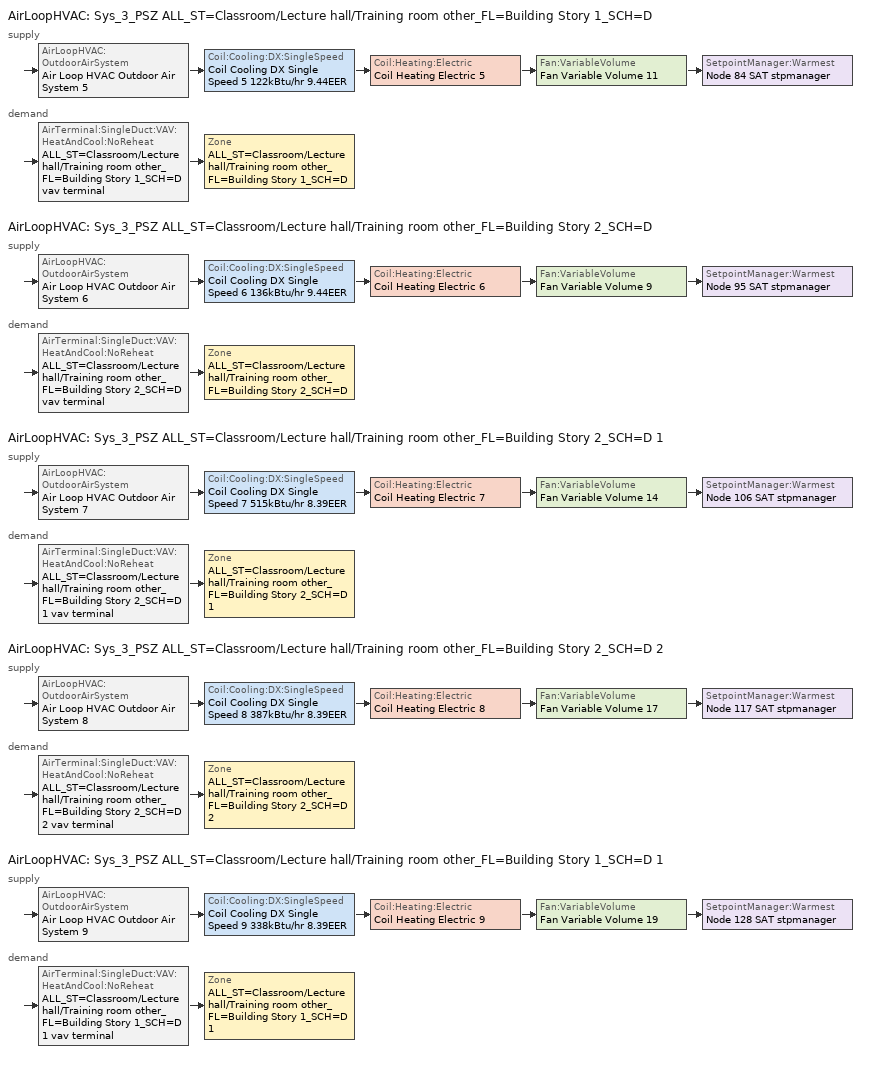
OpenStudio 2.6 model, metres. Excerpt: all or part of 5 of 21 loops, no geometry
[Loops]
AirLoopHVAC 'Sys_3_PSZ ALL_ST=Classroom/Lecture hall/Training room other_FL=Building Story 1_SCH=D'
 supply: AirLoopHVAC:OutdoorAirSystem 'Air Loop HVAC Outdoor Air System 5' > Coil:Cooling:DX:SingleSpeed 'Coil Cooling DX Single Speed 5 122kBtu/hr 9.44EER' > Coil:Heating:Electric 'Coil Heating Electric 5' > Fan:VariableVolume 'Fan Variable Volume 11' > SetpointManager:Warmest 'Node 84 SAT stpmanager'
 demand: AirTerminal:SingleDuct:VAV:HeatAndCool:NoReheat 'ALL_ST=Classroom/Lecture hall/Training room other_FL=Building Story 1_SCH=D vav terminal' > Zone 'ALL_ST=Classroom/Lecture hall/Training room other_FL=Building Story 1_SCH=D'
AirLoopHVAC 'Sys_3_PSZ ALL_ST=Classroom/Lecture hall/Training room other_FL=Building Story 2_SCH=D'
 supply: AirLoopHVAC:OutdoorAirSystem 'Air Loop HVAC Outdoor Air System 6' > Coil:Cooling:DX:SingleSpeed 'Coil Cooling DX Single Speed 6 136kBtu/hr 9.44EER' > Coil:Heating:Electric 'Coil Heating Electric 6' > Fan:VariableVolume 'Fan Variable Volume 9' > SetpointManager:Warmest 'Node 95 SAT stpmanager'
 demand: AirTerminal:SingleDuct:VAV:HeatAndCool:NoReheat 'ALL_ST=Classroom/Lecture hall/Training room other_FL=Building Story 2_SCH=D vav terminal' > Zone 'ALL_ST=Classroom/Lecture hall/Training room other_FL=Building Story 2_SCH=D'
AirLoopHVAC 'Sys_3_PSZ ALL_ST=Classroom/Lecture hall/Training room other_FL=Building Story 2_SCH=D 1'
 supply: AirLoopHVAC:OutdoorAirSystem 'Air Loop HVAC Outdoor Air System 7' > Coil:Cooling:DX:SingleSpeed 'Coil Cooling DX Single Speed 7 515kBtu/hr 8.39EER' > Coil:Heating:Electric 'Coil Heating Electric 7' > Fan:VariableVolume 'Fan Variable Volume 14' > SetpointManager:Warmest 'Node 106 SAT stpmanager'
 demand: AirTerminal:SingleDuct:VAV:HeatAndCool:NoReheat 'ALL_ST=Classroom/Lecture hall/Training room other_FL=Building Story 2_SCH=D 1 vav terminal' > Zone 'ALL_ST=Classroom/Lecture hall/Training room other_FL=Building Story 2_SCH=D 1'
AirLoopHVAC 'Sys_3_PSZ ALL_ST=Classroom/Lecture hall/Training room other_FL=Building Story 2_SCH=D 2'
 supply: AirLoopHVAC:OutdoorAirSystem 'Air Loop HVAC Outdoor Air System 8' > Coil:Cooling:DX:SingleSpeed 'Coil Cooling DX Single Speed 8 387kBtu/hr 8.39EER' > Coil:Heating:Electric 'Coil Heating Electric 8' > Fan:VariableVolume 'Fan Variable Volume 17' > SetpointManager:Warmest 'Node 117 SAT stpmanager'
 demand: AirTerminal:SingleDuct:VAV:HeatAndCool:NoReheat 'ALL_ST=Classroom/Lecture hall/Training room other_FL=Building Story 2_SCH=D 2 vav terminal' > Zone 'ALL_ST=Classroom/Lecture hall/Training room other_FL=Building Story 2_SCH=D 2'
AirLoopHVAC 'Sys_3_PSZ ALL_ST=Classroom/Lecture hall/Training room other_FL=Building Story 1_SCH=D 1'
 supply: AirLoopHVAC:OutdoorAirSystem 'Air Loop HVAC Outdoor Air System 9' > Coil:Cooling:DX:SingleSpeed 'Coil Cooling DX Single Speed 9 338kBtu/hr 8.39EER' > Coil:Heating:Electric 'Coil Heating Electric 9' > Fan:VariableVolume 'Fan Variable Volume 19' > SetpointManager:Warmest 'Node 128 SAT stpmanager'
 demand: AirTerminal:SingleDuct:VAV:HeatAndCool:NoReheat 'ALL_ST=Classroom/Lecture hall/Training room other_FL=Building Story 1_SCH=D 1 vav terminal' > Zone 'ALL_ST=Classroom/Lecture hall/Training room other_FL=Building Story 1_SCH=D 1'
[Sizing:Zone] Zone Cooling Design Supply Air Temperature Input Method=SupplyAirTemperature; Zone Cooling Design Supply Air Temperature {C}=13; Zone Cooling Design Supply Air Temperature Difference {deltaC}=11.11; Zone Heating Design Supply Air Temperature Input Method=SupplyAirTemperature; Zone Heating Design Supply Air Temperature {C}=43; Zone Heating Design Supply Air Temperature Difference {deltaC}=11.11; Zone Cooling Design Supply Air Humidity Ratio {kg-H2O/kg-air}=0.0085; Zone Heating Design Supply Air Humidity Ratio {kg-H2O/kg-air}=0.008; Zone Heating Sizing Factor=1.3; Zone Cooling Sizing Factor=1.1; Cooling Design Air Flow Method=DesignDay; Heating Design Air Flow Method=DesignDay; Account for Dedicated Outdoor Air System=No; Dedicated Outdoor Air System Control Strategy=NeutralSupplyAir; Dedicated Outdoor Air Low Setpoint Temperature for Design {C}=autosize; Dedicated Outdoor Air High Setpoint Temperature for Design {C}=autosize
ALL_ST=Classroom/Lecture hall/Training room other_FL=Building Story 1_SCH=D; ALL_ST=Classroom/Lecture hall/Training room other_FL=Building Story 2_SCH=D; ALL_ST=Classroom/Lecture hall/Training room other_FL=Building Story 2_SCH=D 1; ALL_ST=Classroom/Lecture hall/Training room other_FL=Building Story 2_SCH=D 2; ALL_ST=Classroom/Lecture hall/Training room other_FL=Building Story 1_SCH=D 1
[Zone equipment]
ALL_ST=Classroom/Lecture hall/Training room other_FL=Building Story 1_SCH=D: ALL_ST=Classroom/Lecture hall/Training room other_FL=Building Story 1_SCH=D erv doas, Zone HVAC Baseboard Convective Electric 11, ALL_ST=Classroom/Lecture hall/Training room other_FL=Building Story 1_SCH=D vav terminal
ALL_ST=Classroom/Lecture hall/Training room other_FL=Building Story 2_SCH=D: ALL_ST=Classroom/Lecture hall/Training room other_FL=Building Story 2_SCH=D erv doas, Zone HVAC Baseboard Convective Electric 12, ALL_ST=Classroom/Lecture hall/Training room other_FL=Building Story 2_SCH=D vav terminal
ALL_ST=Classroom/Lecture hall/Training room other_FL=Building Story 2_SCH=D 1: ALL_ST=Classroom/Lecture hall/Training room other_FL=Building Story 2_SCH=D 1 erv doas, Zone HVAC Baseboard Convective Electric 13, ALL_ST=Classroom/Lecture hall/Training room other_FL=Building Story 2_SCH=D 1 vav terminal
ALL_ST=Classroom/Lecture hall/Training room other_FL=Building Story 2_SCH=D 2: ALL_ST=Classroom/Lecture hall/Training room other_FL=Building Story 2_SCH=D 2 erv doas, Zone HVAC Baseboard Convective Electric 14, ALL_ST=Classroom/Lecture hall/Training room other_FL=Building Story 2_SCH=D 2 vav terminal
ALL_ST=Classroom/Lecture hall/Training room other_FL=Building Story 1_SCH=D 1: ALL_ST=Classroom/Lecture hall/Training room other_FL=Building Story 1_SCH=D 1 erv doas, Zone HVAC Baseboard Convective Electric 15, ALL_ST=Classroom/Lecture hall/Training room other_FL=Building Story 1_SCH=D 1 vav terminal
[AirLoopHVAC] Design Supply Air Flow Rate {m3/s}=AutoSize
Name | Availability Schedule
Sys_3_PSZ ALL_ST=Classroom/Lecture hall/Training room other_FL=Building Story 1_SCH=D | Sys_3_PSZ ALL_ST=Classroom/Lecture hall/Training room other_FL=Building Story 1_SCH=D Occ Sch
Sys_3_PSZ ALL_ST=Classroom/Lecture hall/Training room other_FL=Building Story 2_SCH=D | Sys_3_PSZ ALL_ST=Classroom/Lecture hall/Training room other_FL=Building Story 2_SCH=D Occ Sch
Sys_3_PSZ ALL_ST=Classroom/Lecture hall/Training room other_FL=Building Story 2_SCH=D 1 | Sys_3_PSZ ALL_ST=Classroom/Lecture hall/Training room other_FL=Building Story 2_SCH=D 1 Occ Sch
Sys_3_PSZ ALL_ST=Classroom/Lecture hall/Training room other_FL=Building Story 2_SCH=D 2 | Sys_3_PSZ ALL_ST=Classroom/Lecture hall/Training room other_FL=Building Story 2_SCH=D 2 Occ Sch
Sys_3_PSZ ALL_ST=Classroom/Lecture hall/Training room other_FL=Building Story 1_SCH=D 1 | Sys_3_PSZ ALL_ST=Classroom/Lecture hall/Training room other_FL=Building Story 1_SCH=D 1 Occ Sch
[Sizing:System] Type of Load to Size On=Sensible; Design Outdoor Air Flow Rate {m3/s}=Autosize; Minimum System Air Flow Ratio=1; Preheat Design Temperature {C}=7; Preheat Design Humidity Ratio {kg-H2O/kg-Air}=0.008; Precool Design Temperature {C}=13; Precool Design Humidity Ratio {kg-H2O/kg-Air}=0.008; Central Cooling Design Supply Air Temperature {C}=13; Central Heating Design Supply Air Temperature {C}=43; Sizing Option=NonCoincident; 100% Outdoor Air in Cooling=No; 100% Outdoor Air in Heating=No; Central Cooling Design Supply Air Humidity Ratio {kg-H2O/kg-Air}=0.0085; Central Heating Design Supply Air Humidity Ratio {kg-H2O/kg-Air}=0.008; Cooling Design Air Flow Method=DesignDay; Cooling Design Air Flow Rate {m3/s}=0; Heating Design Air Flow Method=DesignDay; Heating Design Air Flow Rate {m3/s}=0; System Outdoor Air Method=ZoneSum; Zone Maximum Outdoor Air Fraction=1; Cooling Supply Air Flow Rate Per Floor Area {m3/s-m2}=0.00996765; Cooling Fraction of Autosized Cooling Supply Air Flow Rate=1; Cooling Supply Air Flow Rate Per Unit Cooling Capacity {m3/s-W}=3.94755e-05; Heating Supply Air Flow Rate Per Floor Area {m3/s-m2}=0.00996765; Heating Fraction of Autosized Heating Supply Air Flow Rate=1; Heating Fraction of Autosized Cooling Supply Air Flow Rate=1; Heating Supply Air Flow Rate Per Unit Heating Capacity {m3/s-W}=3.15882e-05; Cooling Design Capacity Method=CoolingDesignCapacity; Cooling Design Capacity {W}=autosize; Cooling Design Capacity Per Floor Area {W/m2}=234.7; Fraction of Autosized Cooling Design Capacity=1; Heating Design Capacity Method=HeatingDesignCapacity; Heating Design Capacity {W}=autosize; Heating Design Capacity Per Floor Area {W/m2}=157; Fraction of Autosized Heating Design Capacity=1; Central Cooling Capacity Control Method=OnOff
Sys_3_PSZ ALL_ST=Classroom/Lecture hall/Training room other_FL=Building Story 1_SCH=D; Sys_3_PSZ ALL_ST=Classroom/Lecture hall/Training room other_FL=Building Story 2_SCH=D; Sys_3_PSZ ALL_ST=Classroom/Lecture hall/Training room other_FL=Building Story 2_SCH=D 1; Sys_3_PSZ ALL_ST=Classroom/Lecture hall/Training room other_FL=Building Story 2_SCH=D 2; Sys_3_PSZ ALL_ST=Classroom/Lecture hall/Training room other_FL=Building Story 1_SCH=D 1
[Coil:Heating:Electric] Availability Schedule=Always On Discrete
Coil Heating Electric 5; Coil Heating Electric 6; Coil Heating Electric 7; Coil Heating Electric 8; Coil Heating Electric 9
[Coil:Cooling:DX:SingleSpeed] Availability Schedule=Always On Discrete; Rated Total Cooling Capacity {W}=autosize; Rated Sensible Heat Ratio=autosize; Rated Air Flow Rate {m3/s}=autosize; Rated Evaporator Fan Power Per Volume Flow Rate {W/(m3/s)}=773.3; Total Cooling Capacity Function of Temperature Curve=DXCOOL-NECB2011-REF-CAPFT; Total Cooling Capacity Function of Flow Fraction Curve=DXCOOL-NECB2011-REF-CAPFFLOW; Energy Input Ratio Function of Temperature Curve=DXCOOL-NECB2011-REF-COOLEIRFT; Energy Input Ratio Function of Flow Fraction Curve=DXCOOL-NECB2011-REF-COOLEIRFFLOW; Part Load Fraction Correlation Curve=DXCOOL-NECB2011-REF-COOLPLFFPLR; Condenser Type=AirCooled; Evaporative Condenser Effectiveness=0; Evaporative Condenser Air Flow Rate {m3/s}=Autosize; Evaporative Condenser Pump Rated Power Consumption {W}=Autosize; Crankcase Heater Capacity {W}=0; Maximum Outdoor Dry-Bulb Temperature for Crankcase Heater Operation {C}=0; Basin Heater Capacity {W/K}=0; Basin Heater Setpoint Temperature {C}=10
Name | Rated COP {W/W}
Coil Cooling DX Single Speed 5 122kBtu/hr 9.44EER | 3.28074
Coil Cooling DX Single Speed 6 136kBtu/hr 9.44EER | 3.2912
Coil Cooling DX Single Speed 7 515kBtu/hr 8.39EER | 3.17484
Coil Cooling DX Single Speed 8 387kBtu/hr 8.39EER | 3.09065
Coil Cooling DX Single Speed 9 338kBtu/hr 8.39EER | 3.05785
[Controller:OutdoorAir] Minimum Outdoor Air Flow Rate {m3/s}=0; Maximum Outdoor Air Flow Rate {m3/s}=0; Economizer Control Type=DifferentialEnthalpy; Economizer Control Action Type=ModulateFlow; Lockout Type=NoLockout; Minimum Limit Type=FixedMinimum; High Humidity Control=No; Heat Recovery Bypass Control Type=BypassWhenOAFlowGreaterThanMinimum
Name | Minimum Outdoor Air Schedule | Controller Mechanical Ventilation
Controller Outdoor Air 5 | Sys_3_PSZ ALL_ST=Classroom/Lecture hall/Training room other_FL=Building Story 1_SCH=D Occ Sch | Controller Mechanical Ventilation 5
Controller Outdoor Air 6 | Sys_3_PSZ ALL_ST=Classroom/Lecture hall/Training room other_FL=Building Story 2_SCH=D Occ Sch | Controller Mechanical Ventilation 6
Controller Outdoor Air 7 | Sys_3_PSZ ALL_ST=Classroom/Lecture hall/Training room other_FL=Building Story 2_SCH=D 1 Occ Sch | Controller Mechanical Ventilation 7
Controller Outdoor Air 8 | Sys_3_PSZ ALL_ST=Classroom/Lecture hall/Training room other_FL=Building Story 2_SCH=D 2 Occ Sch | Controller Mechanical Ventilation 8
Controller Outdoor Air 9 | Sys_3_PSZ ALL_ST=Classroom/Lecture hall/Training room other_FL=Building Story 1_SCH=D 1 Occ Sch | Controller Mechanical Ventilation 9
[Controller:MechanicalVentilation] Availability Schedule=Always On Discrete; System Outdoor Air Method=ZoneSum
Controller Mechanical Ventilation 5; Controller Mechanical Ventilation 6; Controller Mechanical Ventilation 7; Controller Mechanical Ventilation 8; Controller Mechanical Ventilation 9
[AirLoopHVAC:OutdoorAirSystem]
Name | Controller
Air Loop HVAC Outdoor Air System 5 | Controller Outdoor Air 5
Air Loop HVAC Outdoor Air System 6 | Controller Outdoor Air 6
Air Loop HVAC Outdoor Air System 7 | Controller Outdoor Air 7
Air Loop HVAC Outdoor Air System 8 | Controller Outdoor Air 8
Air Loop HVAC Outdoor Air System 9 | Controller Outdoor Air 9
[ZoneHVAC:Baseboard:Convective:Electric] Availability Schedule=Always On Discrete; Nominal Capacity {W}=autosize; Efficiency=1
Zone HVAC Baseboard Convective Electric 11; Zone HVAC Baseboard Convective Electric 12; Zone HVAC Baseboard Convective Electric 13; Zone HVAC Baseboard Convective Electric 14; Zone HVAC Baseboard Convective Electric 15
[HeatExchanger:AirToAir:SensibleAndLatent] Availability Schedule=Always On Discrete; Nominal Supply Air Flow Rate {m3/s}=autosize; Sensible Effectiveness at 100% Heating Air Flow=0.9; Latent Effectiveness at 100% Heating Air Flow=0.9; Sensible Effectiveness at 75% Heating Air Flow=0.9; Latent Effectiveness at 75% Heating Air Flow=0.9; Sensible Effectiveness at 100% Cooling Air Flow=0.9; Latent Effectiveness at 100% Cooling Air Flow=0.9; Sensible Effectiveness at 75% Cooling Air Flow=0.9; Latent Effectiveness at 75% Cooling Air Flow=0.9; Supply Air Outlet Temperature Control=No; Heat Exchanger Type=Rotary; Frost Control Type=ExhaustAirRecirculation; Threshold Temperature {C}=-23.3; Initial Defrost Time Fraction=0.167; Rate of Defrost Time Fraction Increase {1/K}=0.012; Economizer Lockout=No
Name | Nominal Electric Power {W}
ALL_ST=Classroom/Lecture hall/Training room other_FL=Building Story 2_SCH=D erv hx; ALL_ST=Classroom/Lecture hall/Training room other_FL=Building Story 1_SCH=D erv hx | 643.229
ALL_ST=Classroom/Lecture hall/Training room other_FL=Building Story 2_SCH=D 1 erv hx; ALL_ST=Classroom/Lecture hall/Training room other_FL=Building Story 2_SCH=D 2 erv hx; ALL_ST=Classroom/Lecture hall/Training room other_FL=Building Story 1_SCH=D 1 erv hx | 2908.29
[SetpointManager:OutdoorAirPretreat] Minimum Setpoint Temperature {C}=-99; Maximum Setpoint Temperature {C}=99; Minimum Setpoint Humidity Ratio {kgWater/kgDryAir}=1e-05; Maximum Setpoint Humidity Ratio {kgWater/kgDryAir}=1
Setpoint Manager Outdoor Air Pretreat 11; Setpoint Manager Outdoor Air Pretreat 12; Setpoint Manager Outdoor Air Pretreat 13; Setpoint Manager Outdoor Air Pretreat 14; Setpoint Manager Outdoor Air Pretreat 15; Setpoint Manager Outdoor Air Pretreat 16; Setpoint Manager Outdoor Air Pretreat 17; Setpoint Manager Outdoor Air Pretreat 18; Setpoint Manager Outdoor Air Pretreat 19; Setpoint Manager Outdoor Air Pretreat 20
[AvailabilityManager:NightCycle] Control Type=CycleOnAny; Thermostat Tolerance {deltaC}=1; Cycling Run Time {s}=3600
Availability Manager Night Cycle 1; Availability Manager Night Cycle 2; Availability Manager Night Cycle 3; Availability Manager Night Cycle 4; Availability Manager Night Cycle 5; Availability Manager Night Cycle 6; Availability Manager Night Cycle 7; Availability Manager Night Cycle 8; Availability Manager Night Cycle 9; Availability Manager Night Cycle 10; Availability Manager Night Cycle 11; Availability Manager Night Cycle 12; Availability Manager Night Cycle 13; Availability Manager Night Cycle 14; Availability Manager Night Cycle 15; Availability Manager Night Cycle 16; Availability Manager Night Cycle 17; Availability Manager Night Cycle 18; Availability Manager Night Cycle 19; Availability Manager Night Cycle 20
[Fan:VariableVolume] Availability Schedule=Always On Discrete; Fan Efficiency=0.7; Pressure Rise {Pa}=640; Maximum Flow Rate {m3/s}=Autosize; Fan Power Minimum Flow Rate Input Method=Fraction; Fan Power Minimum Flow Fraction=0.3; Fan Power Minimum Air Flow Rate {m3/s}=0; Motor Efficiency=0.9; Motor In Airstream Fraction=1; Fan Power Coefficient 1=0.0407599; Fan Power Coefficient 2=0.088045; Fan Power Coefficient 3=-0.0729261; Fan Power Coefficient 4=0.94374; Fan Power Coefficient 5=0
Fan Variable Volume 9; Fan Variable Volume 11; Fan Variable Volume 14; Fan Variable Volume 17; Fan Variable Volume 19
[SetpointManager:Warmest] Control Variable=Temperature; Minimum Setpoint Temperature {C}=12; Maximum Setpoint Temperature {C}=35; Strategy=MaximumTemperature
Node 95 SAT stpmanager; Node 84 SAT stpmanager; Node 106 SAT stpmanager; Node 117 SAT stpmanager; Node 128 SAT stpmanager
[AirTerminal:SingleDuct:VAV:HeatAndCool:NoReheat] Availability Schedule=Always On Discrete; Maximum Air Flow Rate {m3/s}=autosize; Zone Minimum Air Flow Fraction=0.05
ALL_ST=Classroom/Lecture hall/Training room other_FL=Building Story 2_SCH=D vav terminal; ALL_ST=Classroom/Lecture hall/Training room other_FL=Building Story 1_SCH=D vav terminal; ALL_ST=Classroom/Lecture hall/Training room other_FL=Building Story 2_SCH=D 1 vav terminal; ALL_ST=Classroom/Lecture hall/Training room other_FL=Building Story 2_SCH=D 2 vav terminal; ALL_ST=Classroom/Lecture hall/Training room other_FL=Building Story 1_SCH=D 1 vav terminal
[ZoneHVAC:EnergyRecoveryVentilator:Controller] Temperature High Limit {C}=19; Temperature Low Limit {C}=13; Exhaust Air Temperature Limit=NoExhaustAirTemperatureLimit; Exhaust Air Enthalpy Limit=NoExhaustAirEnthalpyLimit; Time of Day Economizer Flow Control Schedule=Always Off Discrete; High Humidity Control Flag=No; High Humidity Outdoor Air Flow Ratio=1; Control High Indoor Humidity Based on Outdoor Humidity Ratio=Yes
Name | Electronic Enthalpy Limit Curve
ALL_ST=Classroom/Lecture hall/Training room other_FL=Building Story 2_SCH=D erv contr | Curve Cubic 11
ALL_ST=Classroom/Lecture hall/Training room other_FL=Building Story 1_SCH=D erv contr | Curve Cubic 13
ALL_ST=Classroom/Lecture hall/Training room other_FL=Building Story 2_SCH=D 1 erv contr | Curve Cubic 16
ALL_ST=Classroom/Lecture hall/Training room other_FL=Building Story 2_SCH=D 2 erv contr | Curve Cubic 20
ALL_ST=Classroom/Lecture hall/Training room other_FL=Building Story 1_SCH=D 1 erv contr | Curve Cubic 27
[Fan:OnOff] Availability Schedule=Always On Discrete; Fan Efficiency=0.75; Pressure Rise {Pa}=200; Maximum Flow Rate {m3/s}=autosize; Motor Efficiency=0.9; Motor In Airstream Fraction=1
Name | Fan Power Ratio Function of Speed Ratio Curve | Fan Efficiency Ratio Function of Speed Ratio Curve
ALL_ST=Classroom/Lecture hall/Training room other_FL=Building Story 2_SCH=D erv sup fan | Fan On Off Power Curve 18 | Fan On Off Efficiency Curve 18
ALL_ST=Classroom/Lecture hall/Training room other_FL=Building Story 2_SCH=D erv exh fan | Fan On Off Power Curve 19 | Fan On Off Efficiency Curve 19
ALL_ST=Classroom/Lecture hall/Training room other_FL=Building Story 1_SCH=D erv sup fan | Fan On Off Power Curve 22 | Fan On Off Efficiency Curve 22
ALL_ST=Classroom/Lecture hall/Training room other_FL=Building Story 1_SCH=D erv exh fan | Fan On Off Power Curve 23 | Fan On Off Efficiency Curve 23
ALL_ST=Classroom/Lecture hall/Training room other_FL=Building Story 2_SCH=D 1 erv sup fan | Fan On Off Power Curve 28 | Fan On Off Efficiency Curve 28
ALL_ST=Classroom/Lecture hall/Training room other_FL=Building Story 2_SCH=D 1 erv exh fan | Fan On Off Power Curve 29 | Fan On Off Efficiency Curve 29
ALL_ST=Classroom/Lecture hall/Training room other_FL=Building Story 2_SCH=D 2 erv sup fan | Fan On Off Power Curve 36 | Fan On Off Efficiency Curve 36
ALL_ST=Classroom/Lecture hall/Training room other_FL=Building Story 2_SCH=D 2 erv exh fan | Fan On Off Power Curve 37 | Fan On Off Efficiency Curve 37
ALL_ST=Classroom/Lecture hall/Training room other_FL=Building Story 1_SCH=D 1 erv sup fan | Fan On Off Power Curve 50 | Fan On Off Efficiency Curve 50
ALL_ST=Classroom/Lecture hall/Training room other_FL=Building Story 1_SCH=D 1 erv exh fan | Fan On Off Power Curve 51 | Fan On Off Efficiency Curve 51
[ZoneHVAC:EnergyRecoveryVentilator] Supply Air Flow Rate {m3/s}=autosize; Exhaust Air Flow Rate {m3/s}=autosize; Ventilation Rate per Unit Floor Area {m3/s-m2}=0.00278384; Ventilation Rate per Occupant {m3/s-person}=0
Name | Availability Schedule | Heat Exchanger | Supply Air Fan | Exhaust Air Fan | Controller
ALL_ST=Classroom/Lecture hall/Training room other_FL=Building Story 2_SCH=D erv doas | Sys_3_PSZ ALL_ST=Classroom/Lecture hall/Training room other_FL=Building Story 2_SCH=D Occ Sch | ALL_ST=Classroom/Lecture hall/Training room other_FL=Building Story 2_SCH=D erv hx | ALL_ST=Classroom/Lecture hall/Training room other_FL=Building Story 2_SCH=D erv sup fan | ALL_ST=Classroom/Lecture hall/Training room other_FL=Building Story 2_SCH=D erv exh fan | ALL_ST=Classroom/Lecture hall/Training room other_FL=Building Story 2_SCH=D erv contr
ALL_ST=Classroom/Lecture hall/Training room other_FL=Building Story 1_SCH=D erv doas | Sys_3_PSZ ALL_ST=Classroom/Lecture hall/Training room other_FL=Building Story 1_SCH=D Occ Sch | ALL_ST=Classroom/Lecture hall/Training room other_FL=Building Story 1_SCH=D erv hx | ALL_ST=Classroom/Lecture hall/Training room other_FL=Building Story 1_SCH=D erv sup fan | ALL_ST=Classroom/Lecture hall/Training room other_FL=Building Story 1_SCH=D erv exh fan | ALL_ST=Classroom/Lecture hall/Training room other_FL=Building Story 1_SCH=D erv contr
ALL_ST=Classroom/Lecture hall/Training room other_FL=Building Story 2_SCH=D 1 erv doas | Sys_3_PSZ ALL_ST=Classroom/Lecture hall/Training room other_FL=Building Story 2_SCH=D 1 Occ Sch | ALL_ST=Classroom/Lecture hall/Training room other_FL=Building Story 2_SCH=D 1 erv hx | ALL_ST=Classroom/Lecture hall/Training room other_FL=Building Story 2_SCH=D 1 erv sup fan | ALL_ST=Classroom/Lecture hall/Training room other_FL=Building Story 2_SCH=D 1 erv exh fan | ALL_ST=Classroom/Lecture hall/Training room other_FL=Building Story 2_SCH=D 1 erv contr
ALL_ST=Classroom/Lecture hall/Training room other_FL=Building Story 2_SCH=D 2 erv doas | Sys_3_PSZ ALL_ST=Classroom/Lecture hall/Training room other_FL=Building Story 2_SCH=D 2 Occ Sch | ALL_ST=Classroom/Lecture hall/Training room other_FL=Building Story 2_SCH=D 2 erv hx | ALL_ST=Classroom/Lecture hall/Training room other_FL=Building Story 2_SCH=D 2 erv sup fan | ALL_ST=Classroom/Lecture hall/Training room other_FL=Building Story 2_SCH=D 2 erv exh fan | ALL_ST=Classroom/Lecture hall/Training room other_FL=Building Story 2_SCH=D 2 erv contr
ALL_ST=Classroom/Lecture hall/Training room other_FL=Building Story 1_SCH=D 1 erv doas | Sys_3_PSZ ALL_ST=Classroom/Lecture hall/Training room other_FL=Building Story 1_SCH=D 1 Occ Sch | ALL_ST=Classroom/Lecture hall/Training room other_FL=Building Story 1_SCH=D 1 erv hx | ALL_ST=Classroom/Lecture hall/Training room other_FL=Building Story 1_SCH=D 1 erv sup fan | ALL_ST=Classroom/Lecture hall/Training room other_FL=Building Story 1_SCH=D 1 erv exh fan | ALL_ST=Classroom/Lecture hall/Training room other_FL=Building Story 1_SCH=D 1 erv contr
[Schedule:Ruleset]
Name | Default Day Schedule | Summer Design Day Schedule | Winter Design Day Schedule
Sys_3_PSZ ALL_ST=Classroom/Lecture hall/Training room other_FL=Building Story 1_SCH=D Occ Sch | Sys_3_PSZ ALL_ST=Classroom/Lecture hall/Training room other_FL=Building Story 1_SCH=D Occ Sch Default | Sys_3_PSZ ALL_ST=Classroom/Lecture hall/Training room other_FL=Building Story 1_SCH=D Occ Sch Summer Design Day | Sys_3_PSZ ALL_ST=Classroom/Lecture hall/Training room other_FL=Building Story 1_SCH=D Occ Sch Winter Design Day
Sys_3_PSZ ALL_ST=Classroom/Lecture hall/Training room other_FL=Building Story 1_SCH=D 1 Occ Sch | Sys_3_PSZ ALL_ST=Classroom/Lecture hall/Training room other_FL=Building Story 1_SCH=D 1 Occ Sch Default | Sys_3_PSZ ALL_ST=Classroom/Lecture hall/Training room other_FL=Building Story 1_SCH=D 1 Occ Sch Summer Design Day | Sys_3_PSZ ALL_ST=Classroom/Lecture hall/Training room other_FL=Building Story 1_SCH=D 1 Occ Sch Winter Design Day
Sys_3_PSZ ALL_ST=Classroom/Lecture hall/Training room other_FL=Building Story 2_SCH=D Occ Sch | Sys_3_PSZ ALL_ST=Classroom/Lecture hall/Training room other_FL=Building Story 2_SCH=D Occ Sch Default | Sys_3_PSZ ALL_ST=Classroom/Lecture hall/Training room other_FL=Building Story 2_SCH=D Occ Sch Summer Design Day | Sys_3_PSZ ALL_ST=Classroom/Lecture hall/Training room other_FL=Building Story 2_SCH=D Occ Sch Winter Design Day
Sys_3_PSZ ALL_ST=Classroom/Lecture hall/Training room other_FL=Building Story 2_SCH=D 1 Occ Sch | Sys_3_PSZ ALL_ST=Classroom/Lecture hall/Training room other_FL=Building Story 2_SCH=D 1 Occ Sch Default | Sys_3_PSZ ALL_ST=Classroom/Lecture hall/Training room other_FL=Building Story 2_SCH=D 1 Occ Sch Summer Design Day | Sys_3_PSZ ALL_ST=Classroom/Lecture hall/Training room other_FL=Building Story 2_SCH=D 1 Occ Sch Winter Design Day
Sys_3_PSZ ALL_ST=Classroom/Lecture hall/Training room other_FL=Building Story 2_SCH=D 2 Occ Sch | Sys_3_PSZ ALL_ST=Classroom/Lecture hall/Training room other_FL=Building Story 2_SCH=D 2 Occ Sch Default | Sys_3_PSZ ALL_ST=Classroom/Lecture hall/Training room other_FL=Building Story 2_SCH=D 2 Occ Sch Summer Design Day | Sys_3_PSZ ALL_ST=Classroom/Lecture hall/Training room other_FL=Building Story 2_SCH=D 2 Occ Sch Winter Design Day
[Schedule:Day]
Sys_3_PSZ ALL_ST=Classroom/Lecture hall/Training room other_FL=Building Story 1_SCH=D Occ Sch Default; Sys_3_PSZ ALL_ST=Classroom/Lecture hall/Training room other_FL=Building Story 1_SCH=D Occ Sch Winter Design Day; Sys_3_PSZ ALL_ST=Classroom/Lecture hall/Training room other_FL=Building Story 1_SCH=D Occ Sch Summer Design Day; Sys_3_PSZ ALL_ST=Classroom/Lecture hall/Training room other_FL=Building Story 1_SCH=D 1 Occ Sch Default; Sys_3_PSZ ALL_ST=Classroom/Lecture hall/Training room other_FL=Building Story 1_SCH=D 1 Occ Sch Winter Design Day; Sys_3_PSZ ALL_ST=Classroom/Lecture hall/Training room other_FL=Building Story 1_SCH=D 1 Occ Sch Summer Design Day; Sys_3_PSZ ALL_ST=Classroom/Lecture hall/Training room other_FL=Building Story 2_SCH=D Occ Sch Default; Sys_3_PSZ ALL_ST=Classroom/Lecture hall/Training room other_FL=Building Story 2_SCH=D Occ Sch Winter Design Day; Sys_3_PSZ ALL_ST=Classroom/Lecture hall/Training room other_FL=Building Story 2_SCH=D Occ Sch Summer Design Day; Sys_3_PSZ ALL_ST=Classroom/Lecture hall/Training room other_FL=Building Story 2_SCH=D 1 Occ Sch Default; Sys_3_PSZ ALL_ST=Classroom/Lecture hall/Training room other_FL=Building Story 2_SCH=D 1 Occ Sch Winter Design Day; Sys_3_PSZ ALL_ST=Classroom/Lecture hall/Training room other_FL=Building Story 2_SCH=D 1 Occ Sch Summer Design Day; Sys_3_PSZ ALL_ST=Classroom/Lecture hall/Training room other_FL=Building Story 2_SCH=D 2 Occ Sch Default; Sys_3_PSZ ALL_ST=Classroom/Lecture hall/Training room other_FL=Building Story 2_SCH=D 2 Occ Sch Winter Design Day; Sys_3_PSZ ALL_ST=Classroom/Lecture hall/Training room other_FL=Building Story 2_SCH=D 2 Occ Sch Summer Design Day: 24, 0, 1
Sys_3_PSZ ALL_ST=Classroom/Lecture hall/Training room other_FL=Building Story 1_SCH=D Occ Sch Monday; Sys_3_PSZ ALL_ST=Classroom/Lecture hall/Training room other_FL=Building Story 1_SCH=D Occ Sch Tuesday; Sys_3_PSZ ALL_ST=Classroom/Lecture hall/Training room other_FL=Building Story 1_SCH=D Occ Sch Wednesday; Sys_3_PSZ ALL_ST=Classroom/Lecture hall/Training room other_FL=Building Story 1_SCH=D Occ Sch Thursday; Sys_3_PSZ ALL_ST=Classroom/Lecture hall/Training room other_FL=Building Story 1_SCH=D Occ Sch Friday; Sys_3_PSZ ALL_ST=Classroom/Lecture hall/Training room other_FL=Building Story 1_SCH=D 1 Occ Sch Monday; Sys_3_PSZ ALL_ST=Classroom/Lecture hall/Training room other_FL=Building Story 1_SCH=D 1 Occ Sch Tuesday; Sys_3_PSZ ALL_ST=Classroom/Lecture hall/Training room other_FL=Building Story 1_SCH=D 1 Occ Sch Wednesday; Sys_3_PSZ ALL_ST=Classroom/Lecture hall/Training room other_FL=Building Story 1_SCH=D 1 Occ Sch Thursday; Sys_3_PSZ ALL_ST=Classroom/Lecture hall/Training room other_FL=Building Story 1_SCH=D 1 Occ Sch Friday; Sys_3_PSZ ALL_ST=Classroom/Lecture hall/Training room other_FL=Building Story 2_SCH=D Occ Sch Monday; Sys_3_PSZ ALL_ST=Classroom/Lecture hall/Training room other_FL=Building Story 2_SCH=D Occ Sch Tuesday; Sys_3_PSZ ALL_ST=Classroom/Lecture hall/Training room other_FL=Building Story 2_SCH=D Occ Sch Wednesday; Sys_3_PSZ ALL_ST=Classroom/Lecture hall/Training room other_FL=Building Story 2_SCH=D Occ Sch Thursday; Sys_3_PSZ ALL_ST=Classroom/Lecture hall/Training room other_FL=Building Story 2_SCH=D Occ Sch Friday; Sys_3_PSZ ALL_ST=Classroom/Lecture hall/Training room other_FL=Building Story 2_SCH=D 1 Occ Sch Monday; Sys_3_PSZ ALL_ST=Classroom/Lecture hall/Training room other_FL=Building Story 2_SCH=D 1 Occ Sch Tuesday; Sys_3_PSZ ALL_ST=Classroom/Lecture hall/Training room other_FL=Building Story 2_SCH=D 1 Occ Sch Wednesday; Sys_3_PSZ ALL_ST=Classroom/Lecture hall/Training room other_FL=Building Story 2_SCH=D 1 Occ Sch Thursday; Sys_3_PSZ ALL_ST=Classroom/Lecture hall/Training room other_FL=Building Story 2_SCH=D 1 Occ Sch Friday; Sys_3_PSZ ALL_ST=Classroom/Lecture hall/Training room other_FL=Building Story 2_SCH=D 2 Occ Sch Monday; Sys_3_PSZ ALL_ST=Classroom/Lecture hall/Training room other_FL=Building Story 2_SCH=D 2 Occ Sch Tuesday; Sys_3_PSZ ALL_ST=Classroom/Lecture hall/Training room other_FL=Building Story 2_SCH=D 2 Occ Sch Wednesday; Sys_3_PSZ ALL_ST=Classroom/Lecture hall/Training room other_FL=Building Story 2_SCH=D 2 Occ Sch Thursday; Sys_3_PSZ ALL_ST=Classroom/Lecture hall/Training room other_FL=Building Story 2_SCH=D 2 Occ Sch Friday: 9, 0, 0, 18, 0, 1, 19, 0, 0, 22, 0, 1, 24, 0, 0
Sys_3_PSZ ALL_ST=Classroom/Lecture hall/Training room other_FL=Building Story 1_SCH=D Occ Sch Saturday; Sys_3_PSZ ALL_ST=Classroom/Lecture hall/Training room other_FL=Building Story 1_SCH=D Occ Sch Sunday; Sys_3_PSZ ALL_ST=Classroom/Lecture hall/Training room other_FL=Building Story 1_SCH=D 1 Occ Sch Saturday; Sys_3_PSZ ALL_ST=Classroom/Lecture hall/Training room other_FL=Building Story 1_SCH=D 1 Occ Sch Sunday; Sys_3_PSZ ALL_ST=Classroom/Lecture hall/Training room other_FL=Building Story 2_SCH=D Occ Sch Saturday; Sys_3_PSZ ALL_ST=Classroom/Lecture hall/Training room other_FL=Building Story 2_SCH=D Occ Sch Sunday; Sys_3_PSZ ALL_ST=Classroom/Lecture hall/Training room other_FL=Building Story 2_SCH=D 1 Occ Sch Saturday; Sys_3_PSZ ALL_ST=Classroom/Lecture hall/Training room other_FL=Building Story 2_SCH=D 1 Occ Sch Sunday; Sys_3_PSZ ALL_ST=Classroom/Lecture hall/Training room other_FL=Building Story 2_SCH=D 2 Occ Sch Saturday; Sys_3_PSZ ALL_ST=Classroom/Lecture hall/Training room other_FL=Building Story 2_SCH=D 2 Occ Sch Sunday: 24, 0, 0
[Schedule:Rule] Date Specification Type=DateRange; Start Month=1; Start Day=1; End Month=12
Name | Schedule Ruleset | Rule Order | Day Schedule | Apply Monday | End Day | Apply Tuesday | Apply Wednesday | Apply Thursday | Apply Friday | Apply Saturday | Apply Sunday
Sys_3_PSZ ALL_ST=Classroom/Lecture hall/Training room other_FL=Building Story 1_SCH=D Occ Sch Monday Rule | Sys_3_PSZ ALL_ST=Classroom/Lecture hall/Training room other_FL=Building Story 1_SCH=D Occ Sch | 6 | Sys_3_PSZ ALL_ST=Classroom/Lecture hall/Training room other_FL=Building Story 1_SCH=D Occ Sch Monday | Yes | 25
Sys_3_PSZ ALL_ST=Classroom/Lecture hall/Training room other_FL=Building Story 1_SCH=D Occ Sch Tuesday Rule | Sys_3_PSZ ALL_ST=Classroom/Lecture hall/Training room other_FL=Building Story 1_SCH=D Occ Sch | 5 | Sys_3_PSZ ALL_ST=Classroom/Lecture hall/Training room other_FL=Building Story 1_SCH=D Occ Sch Tuesday |  | 26 | Yes
Sys_3_PSZ ALL_ST=Classroom/Lecture hall/Training room other_FL=Building Story 1_SCH=D Occ Sch Wednesday Rule | Sys_3_PSZ ALL_ST=Classroom/Lecture hall/Training room other_FL=Building Story 1_SCH=D Occ Sch | 4 | Sys_3_PSZ ALL_ST=Classroom/Lecture hall/Training room other_FL=Building Story 1_SCH=D Occ Sch Wednesday |  | 27 |  | Yes
Sys_3_PSZ ALL_ST=Classroom/Lecture hall/Training room other_FL=Building Story 1_SCH=D Occ Sch Thursday Rule | Sys_3_PSZ ALL_ST=Classroom/Lecture hall/Training room other_FL=Building Story 1_SCH=D Occ Sch | 3 | Sys_3_PSZ ALL_ST=Classroom/Lecture hall/Training room other_FL=Building Story 1_SCH=D Occ Sch Thursday |  | 28 |  |  | Yes
Sys_3_PSZ ALL_ST=Classroom/Lecture hall/Training room other_FL=Building Story 1_SCH=D Occ Sch Friday Rule | Sys_3_PSZ ALL_ST=Classroom/Lecture hall/Training room other_FL=Building Story 1_SCH=D Occ Sch | 2 | Sys_3_PSZ ALL_ST=Classroom/Lecture hall/Training room other_FL=Building Story 1_SCH=D Occ Sch Friday |  | 29 |  |  |  | Yes
Sys_3_PSZ ALL_ST=Classroom/Lecture hall/Training room other_FL=Building Story 1_SCH=D Occ Sch Saturday Rule | Sys_3_PSZ ALL_ST=Classroom/Lecture hall/Training room other_FL=Building Story 1_SCH=D Occ Sch | 1 | Sys_3_PSZ ALL_ST=Classroom/Lecture hall/Training room other_FL=Building Story 1_SCH=D Occ Sch Saturday |  | 30 |  |  |  |  | Yes
Sys_3_PSZ ALL_ST=Classroom/Lecture hall/Training room other_FL=Building Story 1_SCH=D Occ Sch Sunday Rule | Sys_3_PSZ ALL_ST=Classroom/Lecture hall/Training room other_FL=Building Story 1_SCH=D Occ Sch | 0 | Sys_3_PSZ ALL_ST=Classroom/Lecture hall/Training room other_FL=Building Story 1_SCH=D Occ Sch Sunday |  | 31 |  |  |  |  |  | Yes
Sys_3_PSZ ALL_ST=Classroom/Lecture hall/Training room other_FL=Building Story 1_SCH=D 1 Occ Sch Monday Rule | Sys_3_PSZ ALL_ST=Classroom/Lecture hall/Training room other_FL=Building Story 1_SCH=D 1 Occ Sch | 6 | Sys_3_PSZ ALL_ST=Classroom/Lecture hall/Training room other_FL=Building Story 1_SCH=D 1 Occ Sch Monday | Yes | 25
Sys_3_PSZ ALL_ST=Classroom/Lecture hall/Training room other_FL=Building Story 1_SCH=D 1 Occ Sch Tuesday Rule | Sys_3_PSZ ALL_ST=Classroom/Lecture hall/Training room other_FL=Building Story 1_SCH=D 1 Occ Sch | 5 | Sys_3_PSZ ALL_ST=Classroom/Lecture hall/Training room other_FL=Building Story 1_SCH=D 1 Occ Sch Tuesday |  | 26 | Yes
Sys_3_PSZ ALL_ST=Classroom/Lecture hall/Training room other_FL=Building Story 1_SCH=D 1 Occ Sch Wednesday Rule | Sys_3_PSZ ALL_ST=Classroom/Lecture hall/Training room other_FL=Building Story 1_SCH=D 1 Occ Sch | 4 | Sys_3_PSZ ALL_ST=Classroom/Lecture hall/Training room other_FL=Building Story 1_SCH=D 1 Occ Sch Wednesday |  | 27 |  | Yes
Sys_3_PSZ ALL_ST=Classroom/Lecture hall/Training room other_FL=Building Story 1_SCH=D 1 Occ Sch Thursday Rule | Sys_3_PSZ ALL_ST=Classroom/Lecture hall/Training room other_FL=Building Story 1_SCH=D 1 Occ Sch | 3 | Sys_3_PSZ ALL_ST=Classroom/Lecture hall/Training room other_FL=Building Story 1_SCH=D 1 Occ Sch Thursday |  | 28 |  |  | Yes
Sys_3_PSZ ALL_ST=Classroom/Lecture hall/Training room other_FL=Building Story 1_SCH=D 1 Occ Sch Friday Rule | Sys_3_PSZ ALL_ST=Classroom/Lecture hall/Training room other_FL=Building Story 1_SCH=D 1 Occ Sch | 2 | Sys_3_PSZ ALL_ST=Classroom/Lecture hall/Training room other_FL=Building Story 1_SCH=D 1 Occ Sch Friday |  | 29 |  |  |  | Yes
Sys_3_PSZ ALL_ST=Classroom/Lecture hall/Training room other_FL=Building Story 1_SCH=D 1 Occ Sch Saturday Rule | Sys_3_PSZ ALL_ST=Classroom/Lecture hall/Training room other_FL=Building Story 1_SCH=D 1 Occ Sch | 1 | Sys_3_PSZ ALL_ST=Classroom/Lecture hall/Training room other_FL=Building Story 1_SCH=D 1 Occ Sch Saturday |  | 30 |  |  |  |  | Yes
Sys_3_PSZ ALL_ST=Classroom/Lecture hall/Training room other_FL=Building Story 1_SCH=D 1 Occ Sch Sunday Rule | Sys_3_PSZ ALL_ST=Classroom/Lecture hall/Training room other_FL=Building Story 1_SCH=D 1 Occ Sch | 0 | Sys_3_PSZ ALL_ST=Classroom/Lecture hall/Training room other_FL=Building Story 1_SCH=D 1 Occ Sch Sunday |  | 31 |  |  |  |  |  | Yes
Sys_3_PSZ ALL_ST=Classroom/Lecture hall/Training room other_FL=Building Story 2_SCH=D Occ Sch Monday Rule | Sys_3_PSZ ALL_ST=Classroom/Lecture hall/Training room other_FL=Building Story 2_SCH=D Occ Sch | 6 | Sys_3_PSZ ALL_ST=Classroom/Lecture hall/Training room other_FL=Building Story 2_SCH=D Occ Sch Monday | Yes | 25
Sys_3_PSZ ALL_ST=Classroom/Lecture hall/Training room other_FL=Building Story 2_SCH=D Occ Sch Tuesday Rule | Sys_3_PSZ ALL_ST=Classroom/Lecture hall/Training room other_FL=Building Story 2_SCH=D Occ Sch | 5 | Sys_3_PSZ ALL_ST=Classroom/Lecture hall/Training room other_FL=Building Story 2_SCH=D Occ Sch Tuesday |  | 26 | Yes
Sys_3_PSZ ALL_ST=Classroom/Lecture hall/Training room other_FL=Building Story 2_SCH=D Occ Sch Wednesday Rule | Sys_3_PSZ ALL_ST=Classroom/Lecture hall/Training room other_FL=Building Story 2_SCH=D Occ Sch | 4 | Sys_3_PSZ ALL_ST=Classroom/Lecture hall/Training room other_FL=Building Story 2_SCH=D Occ Sch Wednesday |  | 27 |  | Yes
Sys_3_PSZ ALL_ST=Classroom/Lecture hall/Training room other_FL=Building Story 2_SCH=D Occ Sch Thursday Rule | Sys_3_PSZ ALL_ST=Classroom/Lecture hall/Training room other_FL=Building Story 2_SCH=D Occ Sch | 3 | Sys_3_PSZ ALL_ST=Classroom/Lecture hall/Training room other_FL=Building Story 2_SCH=D Occ Sch Thursday |  | 28 |  |  | Yes
Sys_3_PSZ ALL_ST=Classroom/Lecture hall/Training room other_FL=Building Story 2_SCH=D Occ Sch Friday Rule | Sys_3_PSZ ALL_ST=Classroom/Lecture hall/Training room other_FL=Building Story 2_SCH=D Occ Sch | 2 | Sys_3_PSZ ALL_ST=Classroom/Lecture hall/Training room other_FL=Building Story 2_SCH=D Occ Sch Friday |  | 29 |  |  |  | Yes
Sys_3_PSZ ALL_ST=Classroom/Lecture hall/Training room other_FL=Building Story 2_SCH=D Occ Sch Saturday Rule | Sys_3_PSZ ALL_ST=Classroom/Lecture hall/Training room other_FL=Building Story 2_SCH=D Occ Sch | 1 | Sys_3_PSZ ALL_ST=Classroom/Lecture hall/Training room other_FL=Building Story 2_SCH=D Occ Sch Saturday |  | 30 |  |  |  |  | Yes
Sys_3_PSZ ALL_ST=Classroom/Lecture hall/Training room other_FL=Building Story 2_SCH=D Occ Sch Sunday Rule | Sys_3_PSZ ALL_ST=Classroom/Lecture hall/Training room other_FL=Building Story 2_SCH=D Occ Sch | 0 | Sys_3_PSZ ALL_ST=Classroom/Lecture hall/Training room other_FL=Building Story 2_SCH=D Occ Sch Sunday |  | 31 |  |  |  |  |  | Yes
Sys_3_PSZ ALL_ST=Classroom/Lecture hall/Training room other_FL=Building Story 2_SCH=D 1 Occ Sch Monday Rule | Sys_3_PSZ ALL_ST=Classroom/Lecture hall/Training room other_FL=Building Story 2_SCH=D 1 Occ Sch | 6 | Sys_3_PSZ ALL_ST=Classroom/Lecture hall/Training room other_FL=Building Story 2_SCH=D 1 Occ Sch Monday | Yes | 25
Sys_3_PSZ ALL_ST=Classroom/Lecture hall/Training room other_FL=Building Story 2_SCH=D 1 Occ Sch Tuesday Rule | Sys_3_PSZ ALL_ST=Classroom/Lecture hall/Training room other_FL=Building Story 2_SCH=D 1 Occ Sch | 5 | Sys_3_PSZ ALL_ST=Classroom/Lecture hall/Training room other_FL=Building Story 2_SCH=D 1 Occ Sch Tuesday |  | 26 | Yes
Sys_3_PSZ ALL_ST=Classroom/Lecture hall/Training room other_FL=Building Story 2_SCH=D 1 Occ Sch Wednesday Rule | Sys_3_PSZ ALL_ST=Classroom/Lecture hall/Training room other_FL=Building Story 2_SCH=D 1 Occ Sch | 4 | Sys_3_PSZ ALL_ST=Classroom/Lecture hall/Training room other_FL=Building Story 2_SCH=D 1 Occ Sch Wednesday |  | 27 |  | Yes
Sys_3_PSZ ALL_ST=Classroom/Lecture hall/Training room other_FL=Building Story 2_SCH=D 1 Occ Sch Thursday Rule | Sys_3_PSZ ALL_ST=Classroom/Lecture hall/Training room other_FL=Building Story 2_SCH=D 1 Occ Sch | 3 | Sys_3_PSZ ALL_ST=Classroom/Lecture hall/Training room other_FL=Building Story 2_SCH=D 1 Occ Sch Thursday |  | 28 |  |  | Yes
Sys_3_PSZ ALL_ST=Classroom/Lecture hall/Training room other_FL=Building Story 2_SCH=D 1 Occ Sch Friday Rule | Sys_3_PSZ ALL_ST=Classroom/Lecture hall/Training room other_FL=Building Story 2_SCH=D 1 Occ Sch | 2 | Sys_3_PSZ ALL_ST=Classroom/Lecture hall/Training room other_FL=Building Story 2_SCH=D 1 Occ Sch Friday |  | 29 |  |  |  | Yes
Sys_3_PSZ ALL_ST=Classroom/Lecture hall/Training room other_FL=Building Story 2_SCH=D 1 Occ Sch Saturday Rule | Sys_3_PSZ ALL_ST=Classroom/Lecture hall/Training room other_FL=Building Story 2_SCH=D 1 Occ Sch | 1 | Sys_3_PSZ ALL_ST=Classroom/Lecture hall/Training room other_FL=Building Story 2_SCH=D 1 Occ Sch Saturday |  | 30 |  |  |  |  | Yes
Sys_3_PSZ ALL_ST=Classroom/Lecture hall/Training room other_FL=Building Story 2_SCH=D 1 Occ Sch Sunday Rule | Sys_3_PSZ ALL_ST=Classroom/Lecture hall/Training room other_FL=Building Story 2_SCH=D 1 Occ Sch | 0 | Sys_3_PSZ ALL_ST=Classroom/Lecture hall/Training room other_FL=Building Story 2_SCH=D 1 Occ Sch Sunday |  | 31 |  |  |  |  |  | Yes
Sys_3_PSZ ALL_ST=Classroom/Lecture hall/Training room other_FL=Building Story 2_SCH=D 2 Occ Sch Monday Rule | Sys_3_PSZ ALL_ST=Classroom/Lecture hall/Training room other_FL=Building Story 2_SCH=D 2 Occ Sch | 6 | Sys_3_PSZ ALL_ST=Classroom/Lecture hall/Training room other_FL=Building Story 2_SCH=D 2 Occ Sch Monday | Yes | 25
Sys_3_PSZ ALL_ST=Classroom/Lecture hall/Training room other_FL=Building Story 2_SCH=D 2 Occ Sch Tuesday Rule | Sys_3_PSZ ALL_ST=Classroom/Lecture hall/Training room other_FL=Building Story 2_SCH=D 2 Occ Sch | 5 | Sys_3_PSZ ALL_ST=Classroom/Lecture hall/Training room other_FL=Building Story 2_SCH=D 2 Occ Sch Tuesday |  | 26 | Yes
Sys_3_PSZ ALL_ST=Classroom/Lecture hall/Training room other_FL=Building Story 2_SCH=D 2 Occ Sch Wednesday Rule | Sys_3_PSZ ALL_ST=Classroom/Lecture hall/Training room other_FL=Building Story 2_SCH=D 2 Occ Sch | 4 | Sys_3_PSZ ALL_ST=Classroom/Lecture hall/Training room other_FL=Building Story 2_SCH=D 2 Occ Sch Wednesday |  | 27 |  | Yes
Sys_3_PSZ ALL_ST=Classroom/Lecture hall/Training room other_FL=Building Story 2_SCH=D 2 Occ Sch Thursday Rule | Sys_3_PSZ ALL_ST=Classroom/Lecture hall/Training room other_FL=Building Story 2_SCH=D 2 Occ Sch | 3 | Sys_3_PSZ ALL_ST=Classroom/Lecture hall/Training room other_FL=Building Story 2_SCH=D 2 Occ Sch Thursday |  | 28 |  |  | Yes
Sys_3_PSZ ALL_ST=Classroom/Lecture hall/Training room other_FL=Building Story 2_SCH=D 2 Occ Sch Friday Rule | Sys_3_PSZ ALL_ST=Classroom/Lecture hall/Training room other_FL=Building Story 2_SCH=D 2 Occ Sch | 2 | Sys_3_PSZ ALL_ST=Classroom/Lecture hall/Training room other_FL=Building Story 2_SCH=D 2 Occ Sch Friday |  | 29 |  |  |  | Yes
Sys_3_PSZ ALL_ST=Classroom/Lecture hall/Training room other_FL=Building Story 2_SCH=D 2 Occ Sch Saturday Rule | Sys_3_PSZ ALL_ST=Classroom/Lecture hall/Training room other_FL=Building Story 2_SCH=D 2 Occ Sch | 1 | Sys_3_PSZ ALL_ST=Classroom/Lecture hall/Training room other_FL=Building Story 2_SCH=D 2 Occ Sch Saturday |  | 30 |  |  |  |  | Yes
Sys_3_PSZ ALL_ST=Classroom/Lecture hall/Training room other_FL=Building Story 2_SCH=D 2 Occ Sch Sunday Rule | Sys_3_PSZ ALL_ST=Classroom/Lecture hall/Training room other_FL=Building Story 2_SCH=D 2 Occ Sch | 0 | Sys_3_PSZ ALL_ST=Classroom/Lecture hall/Training room other_FL=Building Story 2_SCH=D 2 Occ Sch Sunday |  | 31 |  |  |  |  |  | Yes
[Schedule:Constant]
Name | Value
Always On Discrete | 1
Always Off Discrete | 0
[Curve:Biquadratic] Minimum Value of x=13; Maximum Value of x=24; Minimum Value of y=24; Maximum Value of y=46
Name | Coefficient1 Constant | Coefficient2 x | Coefficient3 x**2 | Coefficient4 y | Coefficient5 y**2 | Coefficient6 x*y
DXCOOL-NECB2011-REF-CAPFT | 0.867905 | 0.0142459 | 0.00055436 | -0.0075575 | 3.3e-05 | -0.0001918
DXCOOL-NECB2011-REF-COOLEIRFT | 0.116936 | 0.0284933 | -0.0004112 | 0.0214108 | 0.00016103 | -0.0006791
[Curve:Quadratic] Coefficient1 Constant=1; Coefficient2 x=0; Coefficient3 x**2=0; Minimum Value of x=0; Maximum Value of x=1
DXCOOL-NECB2011-REF-CAPFFLOW; DXCOOL-NECB2011-REF-COOLEIRFFLOW
[Curve:Cubic]
Name | Coefficient1 Constant | Coefficient2 x | Coefficient3 x**2 | Coefficient4 x**3 | Minimum Value of x | Maximum Value of x
DXCOOL-NECB2011-REF-COOLPLFFPLR | 0.0277 | 4.9151 | -8.184 | 4.2702 | 0.7 | 1
Fan On Off Efficiency Curve 18; Fan On Off Efficiency Curve 19; Fan On Off Efficiency Curve 22; Fan On Off Efficiency Curve 23; Fan On Off Efficiency Curve 28; Fan On Off Efficiency Curve 29; Fan On Off Efficiency Curve 36; Fan On Off Efficiency Curve 37; Fan On Off Efficiency Curve 50; Fan On Off Efficiency Curve 51 | 1 | 0 | 0 | 0 | 0 | 1
Curve Cubic 11; Curve Cubic 13; Curve Cubic 16; Curve Cubic 20; Curve Cubic 27 | 0.013427 | -0.00047892 | 5.3352e-05 | -1.8103e-06 | 16.6 | 29.13
[Curve:Exponent] Coefficient1 Constant=1; Coefficient2 Constant=0; Coefficient3 Constant=0; Minimum Value of x=0; Maximum Value of x=1
Fan On Off Power Curve 18; Fan On Off Power Curve 19; Fan On Off Power Curve 22; Fan On Off Power Curve 23; Fan On Off Power Curve 28; Fan On Off Power Curve 29; Fan On Off Power Curve 36; Fan On Off Power Curve 37; Fan On Off Power Curve 50; Fan On Off Power Curve 51
